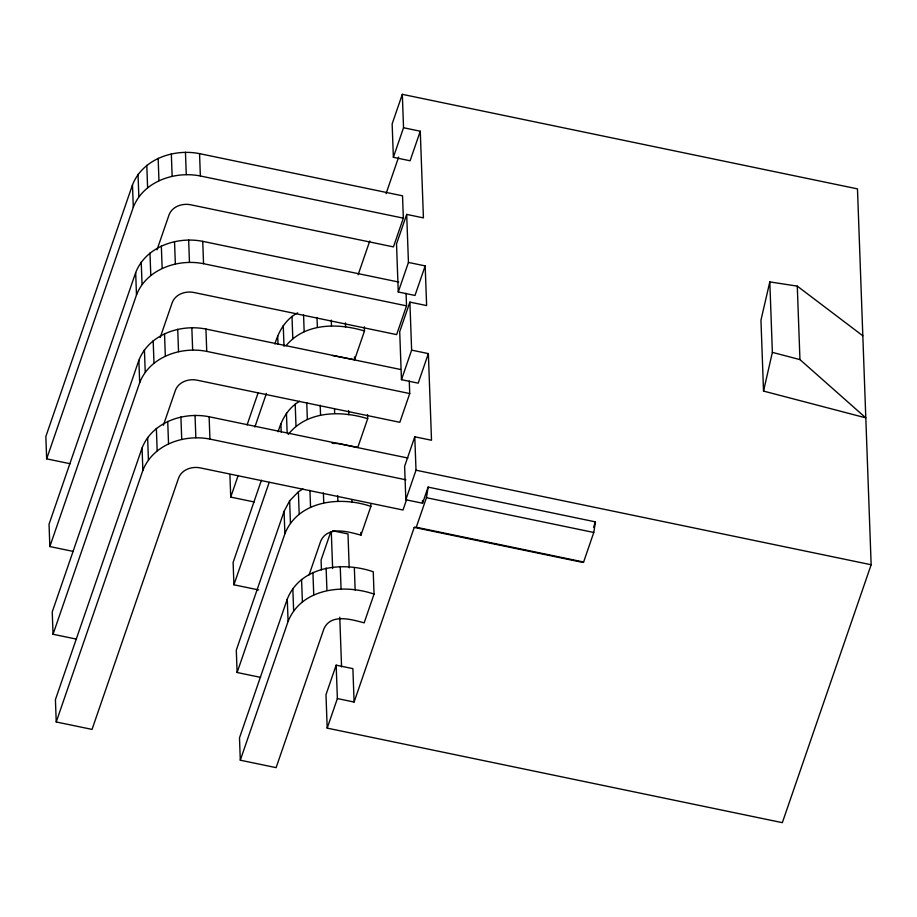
<?xml version="1.0" encoding="UTF-8"?>
<svg xmlns="http://www.w3.org/2000/svg" width="917" height="917" viewBox="0 0 917 917"><rect width="100%" height="100%" fill="white"/><g stroke="black" fill="none" stroke-linecap="round" stroke-linejoin="round"><path stroke-width="1.38" d="M414.232 527.413L416.272 527.252L426.451 497.702L428.113 487.11L595.442 521.876L593.78 532.468L583.613 562.018L581.573 562.167L414.232 527.413L354.1 702.044L337.376 698.571L336.161 665.157L352.885 668.631L354.1 702.044M772.366 352.38L799.956 359.602L865.808 417.854L763.529 391.078L772.366 352.38L769.81 281.909L797.274 286.127L862.817 335.782M769.81 281.909L760.95 320.148L763.529 391.078M156.99 249.86L169.106 214.693C172.327 206.451 182.265 203.093 190.461 204.732L393.439 246.902L403.342 218.154L402.529 195.814L199.551 153.643C173.806 148.485 142.605 159.019 132.484 184.913L45.85 436.515L46.664 458.855L70.082 463.715M46.664 458.855L133.297 207.253C143.419 181.36 174.62 170.826 200.365 175.984L403.342 218.154M398.723 282.058L202.737 241.343C176.992 236.185 145.803 246.719 135.67 272.613L49.037 524.215L49.85 546.555L73.268 551.426M49.85 546.555L136.484 294.953C146.617 269.071 177.806 258.525 203.551 263.695L406.529 305.854L396.637 334.602L193.659 292.443C185.452 290.792 175.525 294.151 172.293 302.392L160.188 337.571M400.511 369.471L205.935 329.054C180.19 323.884 148.99 334.43 138.868 360.312L52.235 611.914L53.048 634.266L76.455 639.126M53.048 634.266L139.682 382.664C149.803 356.77 181.004 346.225 206.749 351.394L409.727 393.553L399.823 422.301L196.846 380.142C188.65 378.492 178.712 381.85 175.491 390.103L163.375 425.27M407.905 458.042L209.122 416.754C183.377 411.584 152.188 422.129 142.055 448.023L55.421 699.625L56.235 721.966L92.044 729.405L178.677 477.803C181.91 469.561 191.836 466.203 200.044 467.842L403.01 510.012L406.609 499.559M56.235 721.966L142.869 470.364C153.001 444.47 184.191 433.936 209.936 439.094L405.91 479.809M247.086 424.903L258.216 392.568M274.917 344.07C278.516 331.427 285.726 319.116 297.681 312.857M254.147 501.954L230.729 497.094L238.156 475.533M254.857 427.035L266.446 393.359M261.402 480.267L233.113 562.453L233.927 584.794L258.709 589.94M278.103 431.769C281.634 419.596 288.351 407.561 299.733 401.256M402.322 94.336L392.144 123.887L393.37 157.3L410.094 160.773L420.273 131.223L403.537 127.738L402.322 94.336L857.475 188.879L871.15 564.746L782.339 822.664L327.197 728.121L325.982 694.708L336.161 665.157M233.927 584.794L269.174 482.411M393.37 157.3L403.537 127.738M358.123 274.779L369.769 240.965M386.068 193.636L398.631 157.116M302.919 488.967L298.38 491.764L289.634 500.842L284.075 511.388L236.299 650.153L237.113 672.493L260.531 677.365M237.113 672.493L284.889 533.74C298.243 500.35 340.7 495.948 370.869 506.402L360.966 535.138C348.598 531.86 327.678 525.349 320.698 541.168L309.109 574.856M332.309 355.475L354.592 359.739L364.485 330.991L364.336 326.807M406.69 214.406L396.522 243.956L398.265 291.984L415 295.457L425.179 265.907L408.443 262.434L406.69 214.406L423.425 217.879L420.273 131.223M287.273 599.099L239.497 737.853L240.3 760.204L276.109 767.644L323.896 628.879C330.865 613.049 351.796 619.571 364.164 622.849L374.056 594.101L373.242 571.761C343.073 561.307 300.616 565.709 287.273 599.099L288.087 621.439L240.3 760.204M398.265 291.984L408.443 262.434M367.522 414.507L367.683 418.691L357.779 447.439L338.866 443.519L332.137 443.324M330.796 531.814L321.076 560.023L321.443 569.904M409.888 302.106L399.709 331.656L401.463 379.684L418.186 383.157L428.365 353.607L411.63 350.134L409.888 302.106L426.623 305.579L425.179 265.907M401.463 379.684L411.63 350.134M428.365 353.607L431.517 440.263L414.782 436.79L404.615 466.34L405.83 499.754L422.565 503.227L428.113 487.11M327.197 728.121L337.376 698.571M405.83 499.754L416.009 470.203L414.782 436.79M593.597 527.241L595.442 521.876M288.087 621.439C301.429 588.049 343.886 583.648 374.056 594.101M286.001 345.766C304.891 322.704 338.235 322.979 364.485 330.991M288.225 434.475C307.035 410.644 340.975 410.415 367.683 418.691M416.009 470.203L871.15 564.746M426.451 497.702L593.78 532.468M416.272 527.252L583.613 562.018M332.653 530.76L347.99 533.946L349.217 567.841M797.274 286.127L799.956 359.602M422.462 500.441L422.565 503.227M406.071 293.291L406.529 305.854M409.269 380.991L409.727 393.553M370.766 503.605L370.869 506.402M354.489 356.942L354.592 359.739M360.874 532.353L360.966 535.138M345.422 322.876L345.571 327.06M348.62 410.575L348.769 414.771M351.853 499.673L351.956 502.47M354.34 567.829L355.154 590.17M331.278 320.09L331.484 325.673M334.522 409.188L334.671 413.384M337.662 495.501L337.869 501.083M340.241 566.442L341.055 588.783M339.771 617.21L341.571 666.934M331.301 531.883L332.642 568.609M317.007 317.477L317.362 327.254M320.193 405.188L320.549 414.965M323.392 492.887L323.747 502.665M326.12 568.024L326.933 590.365M303.561 314.944L304.169 331.702M306.748 402.643L307.355 419.401M309.946 490.343L310.554 507.101M312.926 572.46L313.74 594.812M291.996 316.354L292.81 338.705M295.194 404.065L296.008 426.405M298.38 491.764L299.194 514.105M301.578 579.464L302.392 601.804M283.25 325.443L284.006 346.385M286.436 413.143L287.147 432.698M289.634 500.842L290.448 523.194M292.821 588.554L293.635 610.894M277.702 335.989L278 344.368M280.889 423.688L281.198 432.067M284.075 511.388L284.889 533.74M229.915 474.754L230.729 497.094M199.551 153.643L200.365 175.984M202.737 241.343L203.551 263.695M205.935 329.054L206.749 351.394M209.122 416.754L209.936 439.094M185.452 152.256L186.266 174.597M188.65 239.956L189.464 262.308M191.836 327.667L192.65 350.007M195.034 415.367L195.848 437.707M171.33 153.838L172.144 176.179M174.528 241.538L175.342 263.89M177.715 329.249L178.528 351.589M180.913 416.948L181.726 439.289M158.148 158.286L158.95 180.626M161.335 245.985L162.149 268.326M164.521 333.685L165.335 356.025M167.719 421.384L168.533 443.736M146.789 165.278L147.603 187.63M149.975 252.989L150.789 275.329M153.173 340.688L153.987 363.029M156.36 428.388L157.174 450.728M138.031 174.368L138.845 196.708M141.229 262.067L142.043 284.408M144.416 349.767L145.23 372.119M147.614 437.478L148.416 459.818M132.484 184.913L133.297 207.253M135.67 272.613L136.484 294.953M138.868 360.312L139.682 382.664M142.055 448.023L142.869 470.364"/></g></svg>
